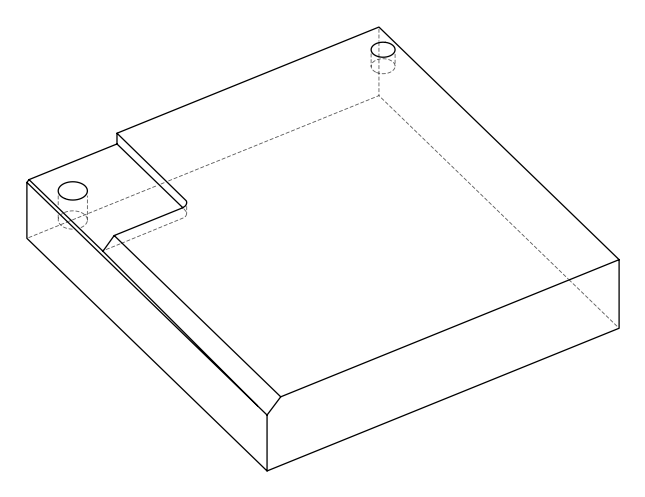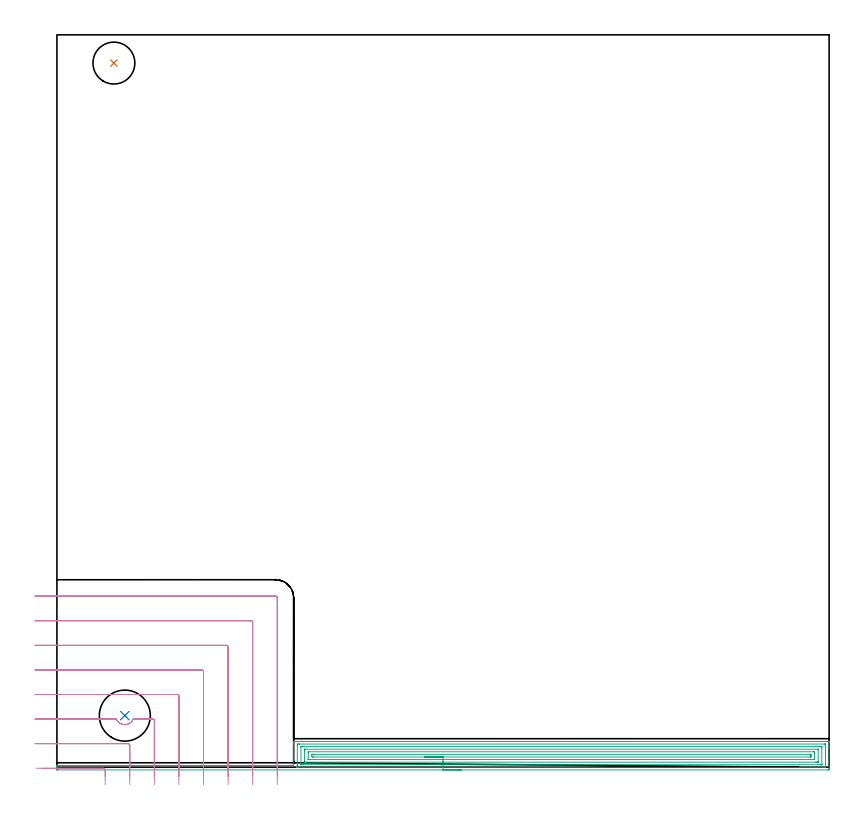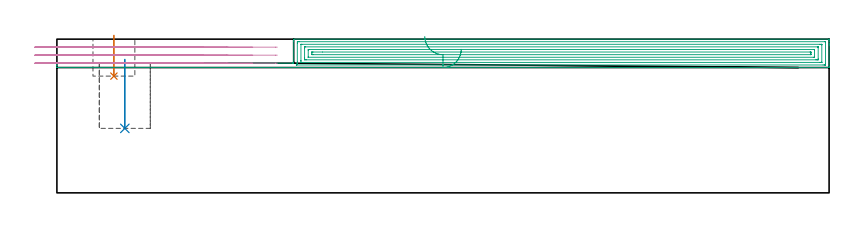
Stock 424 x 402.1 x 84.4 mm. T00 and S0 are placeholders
(PLAN: 4 operations, 3 tool changes, 22.8 min)
(1 INDEXABLE_INSERT_DRILL_BLIND_HOLE_FROM_SOLID | STEP1POCKET | UGT0302_002 | 0.09 min | 8424 mm3)
(2 INDEXABLE_INSERT_DRILL_BLIND_HOLE_FROM_SOLID_1 | STEP1POCKET_1 | UGT0302_007 | 0.16 min | 30141 mm3)
(3 AREA_MILL | FG_CHAMFER_SURFACE | UGT0205_001 | 15.42 min | 50199 mm3)
(4 MILL_CORNER_NOTCH_RECTANGULAR | CORNER_NOTCH_RECTANGULAR | UGT0201_100 | Follow Part, ap 4.5, ae 75% | 7.12 min | 154126 mm3)
(TOOL UGT0302_002 | Indexable Insert Drill 23mm | D23 PA180 FL50 Z2)
(TOOL UGT0302_007 | Indexable Insert Drill 28mm | D28 PA180 FL50 Z2)
(TOOL UGT0205_001 | Chamfer Mill 20 x 3 x 45 deg. | D20 FL50 Z2)
(TOOL UGT0201_100 | End Mill 18 mm | D18 FL22 Z2)
(OP 1 INDEXABLE_INSERT_DRILL_BLIND_HOLE_FROM_SOLID)
G17 G21 G94 G90
T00 M6
G54
G17 G0 G90 X31.3 Y386.6 S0 M3
G43 Z94.4 H0
G94 G81 G98 Z64.1 F250. R86.4
G80
M5
M2
(OP 2 INDEXABLE_INSERT_DRILL_BLIND_HOLE_FROM_SOLID_1)
G17 G21 G94 G90
T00 M6
G54
G17 G0 G90 X37.3 Y28.3 S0 M3
G43 Z94.4 H0
G94 G81 G98 Z35.4 F250. R73.2
G80
M5
M2
(OP 3 AREA_MILL)
G17 G21 G94 G90
T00 M6
G54
G17 G0 G90 X222. Y-1.5 S1061 M3
G43 Z94.4 H0
Z78.8
G94 G1 X221.962 Z77.928 F250.
X221.848 Z77.064
X221.659 Z76.212
X221.397 Z75.38
X221.063 Z74.574
X220.66 Z73.8
X220.191 Z73.064
X219.66 Z72.372
X219.071 Z71.729
X218.428 Z71.14
X217.736 Z70.608
X217. Z70.14
X216.226 Z69.737
X215.42 Z69.403
X214.588 Z69.141
X213.736 Z68.952
X212.872 Z68.838
X212. Z68.8
X0.624
X0.361 Y-1.498 Z68.802
X0.003 Y-1.491 Z68.805
X0. Y-1.484 Z68.813
Y-0.263 Z70.032
Y0.43 Z70.73
Y0.672 Z70.972
X0.002 Y0.787 Z71.079
X0.01 Y0.897 Z71.188
X0.177 Y0.9 Z71.2
X129.318
X129.326 Y0.901 Z71.198
X129.331
X129.345 Z71.195
X129.347 Y0.9 Z71.198
X129.379 Y0.908 Z71.192
X129.403 Y0.906 Z71.194
X129.521 Y0.9 Z71.199
X130.
Y13.085 Z83.38
Y13.738 Z84.031
X130.002 Y13.923 Z84.216
X130.01 Y14.097 Z84.389
X130.22 Y14.1 Z84.4
X423.823
X423.99 Y14.098 Z84.389
X423.998 Y13.958 Z84.25
X424. Y13.813 Z84.113
Y13.556 Z83.856
Y12.863 Z83.158
Y11.641 Z81.938
Y11.113 Z81.407
Y10.502 Z80.797
Y-0.874 Z69.424
X423.997 Y-1.138 Z69.159
X423.99 Y-1.493 Z68.805
X423.743 Y-1.498 Z68.801
X423.376 Y-1.5 Z68.8
X212.
Y-0.086 Z70.214
X131.826 Y-0.085 Z70.215
X131.526 Y-0.083 Z70.217
X131.474 Y-0.081 Z70.219
X131.458 Y-0.079 Z70.221
X131.586 Y0.047 Z70.347
X131.637 Y0.1 Z70.4
X131.819 Y0.329 Z70.629
X131.894 Y0.469 Z70.769
X131.95 Y0.612 Z70.912
X131.963 Y0.656 Z70.956
X131.988 Y0.838 Z71.138
X131.993 Y1.054 Z71.354
X132. Y1.487 Z71.787
Y11.988 Z82.288
X132.008 Y12.679 Z82.979
X132.193 Y12.681 Z82.981
X132.901 Y12.685 Z82.985
X133.083 Y12.686 Z82.986
X421.589 Y12.685 Z82.985
X421.771 Y12.684 Z82.984
X421.943 Y12.681 Z82.981
X421.98 Y12.679 Z82.979
X421.99 Y12.66 Z82.96
X421.993 Y12.629 Z82.929
X421.999 Y12.461 Z82.761
X422. Y0.612 Z70.912
X421.999 Y0.21 Z70.51
X421.995 Y0.075 Z70.375
X421.99 Y-0.032 Z70.268
X421.981 Y-0.079 Z70.221
X421.944 Y-0.08 Z70.22
X421.589 Y-0.084 Z70.216
X421.407 Y-0.085 Z70.215
X420.695 Y-0.086 Z70.214
X212.
Y1.328 Z71.628
X134.689 Y1.329 Z71.629
X134.527 Y1.33 Z71.63
X134.203 Y1.335 Z71.635
X134.01 Y1.338 Z71.638
X134.006 Y1.391 Z71.691
X134.004 Y1.487 Z71.787
X134. Y2.162 Z72.462
Y2.362 Z72.662
X134.001 Y11.197 Z81.497
X134.002 Y11.239 Z81.539
X134.006 Y11.259 Z81.559
X134.008 Y11.264 Z81.564
X134.041 Y11.266 Z81.566
X134.365 Y11.27 Z81.57
X134.527 Y11.271 Z81.571
X418.907
X419.64 Y11.27 Z81.57
X419.801 Y11.268 Z81.568
X419.961 Y11.265 Z81.565
X419.991 Y11.259 Z81.559
X419.994 Y11.229 Z81.529
X419.998 Y11.178 Z81.478
X419.999 Y11.113 Z81.413
X420. Y10.918 Z81.218
X419.999 Y1.487 Z71.787
X419.998 Y1.39 Z71.69
X419.994 Y1.342 Z71.642
X419.991 Y1.335 Z71.635
X419.985 Y1.332 Z71.632
X419.962 Y1.33 Z71.63
X419.801 Y1.329 Z71.629
X419.069 Y1.328 Z71.628
X212.
Y2.743 Z73.043
X136.981
X136.477 Y2.745 Z73.045
X136.082 Y2.749 Z73.049
X136.01 Y2.752 Z73.052
X136.004 Y2.825 Z73.125
X136.001 Y3.237 Z73.537
X136. Y3.704 Z74.004
Y8.954 Z79.254
X136.002 Y9.363 Z79.663
X136.007 Y9.823 Z80.123
X136.012 Y9.851 Z80.151
X136.036 Y9.853 Z80.153
X136.098 Y9.855 Z80.155
X136.224 Y9.857 Z80.157
X136.477
X417.855
X417.909 Y9.856 Z80.156
X417.966 Y9.853 Z80.153
X417.982 Y9.851 Z80.151
X417.99 Y9.841 Z80.141
X417.993 Y9.79 Z80.09
X418. Y9.376 Z79.676
Y3.251 Z73.551
X417.992 Y2.807 Z73.107
X417.99 Y2.758 Z73.058
X417.927 Y2.75 Z73.05
X417.793 Y2.746 Z73.046
X417.624 Y2.744 Z73.044
X417.12 Y2.743 Z73.043
X416.731
X212.
Y4.157 Z74.457
X138.219
X138.061 Y4.158 Z74.458
X138.023 Y4.161 Z74.461
X138.011 Y4.164 Z74.464
X138.007 Y4.173 Z74.473
X138.002 Y4.207 Z74.507
X138. Y4.241 Z74.541
Y4.371 Z74.671
Y7.871 Z78.171
X138.002 Y8.13 Z78.43
X138.005 Y8.302 Z78.602
X138.01 Y8.434 Z78.734
X138.053 Y8.436 Z78.736
X138.264 Y8.442 Z78.742
X138.31 Y8.443 Z78.743
X415.378
X415.767 Y8.439 Z78.739
X415.96 Y8.436 Z78.736
X415.991 Y8.428 Z78.728
X415.995 Y8.394 Z78.694
X415.997 Y8.341 Z78.641
X416. Y7.834 Z78.134
Y4.334 Z74.634
X415.997 Y4.24 Z74.54
X415.991 Y4.184 Z74.484
X415.986 Y4.163 Z74.463
X415.967 Y4.162 Z74.462
X415.756 Y4.159 Z74.459
X415.332 Y4.157 Z74.457
X212.
Y5.571 Z75.871
X140.945 Y5.572 Z75.872
X140.345 Y5.575 Z75.875
X140.052 Y5.578 Z75.878
X140.008 Y5.862 Z76.162
X140.003 Y5.91 Z76.21
X140.001 Y6.839 Z77.139
X140.005 Y6.94 Z77.24
X140.01 Y7.005 Z77.305
X140.021 Y7.022 Z77.322
X140.052 Y7.023 Z77.323
X140.649 Y7.028 Z77.328
X145.787 Y7.029 Z77.329
X413.545
X413.842 Y7.028 Z77.328
X413.927 Y7.025 Z77.325
X413.977 Y7.022 Z77.322
X413.991 Y7.018 Z77.318
X413.992 Y7.004 Z77.304
X413.997 Y6.886 Z77.186
X413.999 Y6.738 Z77.038
X414. Y6.292 Z76.592
X413.999 Y5.862 Z76.162
X413.996 Y5.64 Z75.94
X413.992 Y5.585 Z75.885
X413.989 Y5.578 Z75.878
X413.976 Y5.575 Z75.875
X413.941 Y5.573 Z75.873
X413.842 Y5.571 Z75.871
X212.
X211.128 Z75.909
X210.263 Z76.023
X209.412 Z76.212
X208.58 Z76.474
X207.774 Z76.808
X207. Z77.211
X206.264 Z77.68
X205.572 Z78.211
X204.929 Z78.8
X204.34 Z79.443
X203.808 Z80.135
X203.34 Z80.871
X202.937 Z81.645
X202.603 Z82.451
X202.341 Z83.283
X202.152 Z84.135
X202.038 Z85.
X202. Z85.871
G0 Z94.4
M5
M2
(OP 4 MILL_CORNER_NOTCH_RECTANGULAR)
G17 G21 G94 G90
T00 M6
G54
G17 G0 G90 X40. Y-1.1 S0 M3
G43 Z94.4 H0
Z80.
G94 G1 Y1.9 F250.
Y12.007 F500.
G3 X39.107 Y12.9 R0.9
G1 X-9.
X-12. F250.
G0 Z94.4
X53.5 Y-1.1
Z80.
G1 Y1.9
Y25.506 F500.
G3 X52.606 Y26.4 R0.9
G1 X41.919
G2 X37.873 Y23.337 R5.008
X33.337 Y25.254 R5.03
X32.685 Y26.4 R5.047
G1 X-9.
X-12. F250.
G0 Z94.4
X67. Y-1.1
Z80.
G1 Y1.9
Y39.006 F500.
G3 X66.106 Y39.9 R0.9
G1 X-9.
X-12. F250.
G0 Z94.4
X80.5 Y-1.1
Z80.
G1 Y1.9
Y52.505 F500.
G3 X79.605 Y53.4 R0.9
G1 X-9.
X-12. F250.
G0 Z94.4
X94. Y-1.1
Z80.
G1 Y1.9
Y66.005 F500.
G3 X93.105 Y66.9 R0.9
G1 X-9.
X-12. F250.
G0 Z94.4
X107.5 Y-1.1
Z80.
G1 Y1.9
Y79.505 F500.
G3 X106.605 Y80.4 R0.9
G1 X-9.
X-12. F250.
G0 Z94.4
X121. Y-1.1
Z80.
G1 Y1.9
Y93.005 F500.
G3 X120.105 Y93.9 R0.9
G1 X-9.
X-12. F250.
G0 Z94.4
X26.5 Y-5.2
Z75.6
G1 Y-2.2
Y-1.493 F500.
G3 X25.607 Y-0.6 R0.9
G1 X-5.122
X-8.122 F250.
G0 Z94.4
X40. Y-5.2
Z75.6
G1 Y-2.2
Y12.007 F500.
G3 X39.107 Y12.9 R0.9
G1 X-9.
X-12. F250.
G0 Z94.4
X53.5 Y-5.2
Z75.6
G1 Y-2.2
Y25.506 F500.
G3 X52.606 Y26.4 R0.9
G1 X41.919
G2 X41.78 Y26.091 R5.006
X37.873 Y23.337 R5.008
X33.337 Y25.254 R5.029
X32.685 Y26.4 R5.047
G1 X-9.
X-12. F250.
G0 Z94.4
X67. Y-5.2
Z75.6
G1 Y-2.2
Y39.006 F500.
G3 X66.106 Y39.9 R0.9
G1 X-9.
X-12. F250.
G0 Z94.4
X80.5 Y-5.2
Z75.6
G1 Y-2.2
Y52.505 F500.
G3 X79.605 Y53.4 R0.9
G1 X-9.
X-12. F250.
G0 Z94.4
X94. Y-5.2
Z75.6
G1 Y-2.2
Y66.005 F500.
G3 X93.105 Y66.9 R0.9
G1 X-9.
X-12. F250.
G0 Z94.4
X107.5 Y-5.2
Z75.6
G1 Y-2.2
Y79.505 F500.
G3 X106.605 Y80.4 R0.9
G1 X-9.
X-12. F250.
G0 Z94.4
X121. Y-5.2
Z75.6
G1 Y-2.2
Y93.005 F500.
G3 X120.105 Y93.9 R0.9
G1 X-9.
X-12. F250.
G0 Z94.4
X26.5 Y-9.599
Z71.2
G1 Y-6.599
Y-1.493 F500.
G3 X25.607 Y-0.6 R0.9
G1 X-8.485
X-11.485 F250.
G0 Z94.4
X40. Y-9.599
Z71.2
G1 Y-6.599
Y12.007 F500.
G3 X39.107 Y12.9 R0.9
G1 X-9.
X-12. F250.
G0 Z94.4
X53.5 Y-9.599
Z71.2
G1 Y-6.599
Y25.506 F500.
G3 X52.606 Y26.4 R0.9
G1 X41.919
G2 X40.896 Y24.835 R5.006
X37.873 Y23.337 R5.007
X33.337 Y25.254 R5.029
X32.685 Y26.4 R5.046
G1 X-9.
X-12. F250.
G0 Z94.4
X67. Y-9.599
Z71.2
G1 Y-6.599
Y39.006 F500.
G3 X66.106 Y39.9 R0.9
G1 X-9.
X-12. F250.
G0 Z94.4
X80.5 Y-9.599
Z71.2
G1 Y-6.599
Y52.505 F500.
G3 X79.605 Y53.4 R0.9
G1 X-9.
X-12. F250.
G0 Z94.4
X94. Y-9.599
Z71.2
G1 Y-6.599
Y66.005 F500.
G3 X93.105 Y66.9 R0.9
G1 X-9.
X-12. F250.
G0 Z94.4
X107.5 Y-9.599
Z71.2
G1 Y-6.599
Y79.505 F500.
G3 X106.605 Y80.4 R0.9
G1 X-9.
X-12. F250.
G0 Z94.4
X121. Y-9.599
Z71.2
G1 Y-6.599
Y93.005 F500.
G3 X120.105 Y93.9 R0.9
G1 X-9.
X-12. F250.
G0 Z94.4
M5
M2
